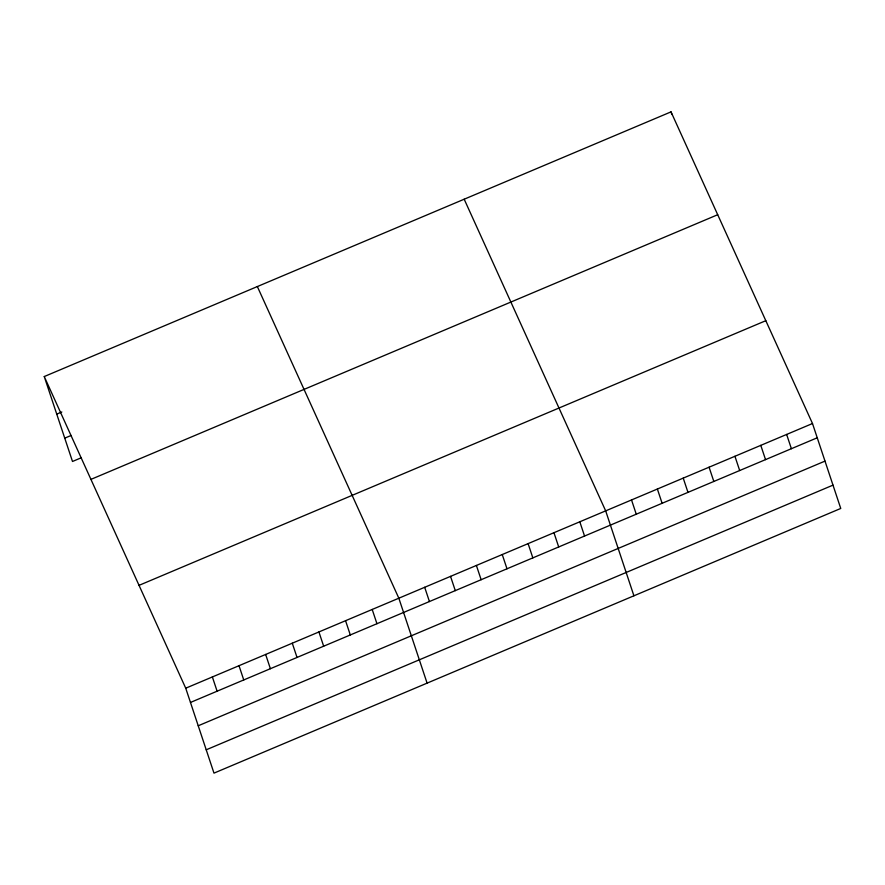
<?xml version="1.0" encoding="UTF-8"?>
<svg xmlns="http://www.w3.org/2000/svg" width="885" height="885" viewBox="0 0 885 885"><rect width="100%" height="100%" fill="white"/><g stroke="black" fill="none" stroke-linecap="round" stroke-linejoin="round"><path stroke-width="1.33" d="M44.25 376.545L671.018 111.875L812.496 423.528L840.75 508.455L213.982 773.125L185.728 688.198L44.25 376.545L72.504 461.472L81.376 457.722M56.751 414.125L61.828 411.979M64.749 438.152L71.088 435.475M90.945 479.382L717.702 214.723M139.045 585.35L765.813 320.691M185.728 688.198L812.496 423.528M190.474 702.447L817.242 437.787M198.229 725.777L824.997 461.107M206.227 749.805L832.995 485.135M464.183 199.214L605.672 510.866L633.914 595.793M257.347 286.552L398.836 598.205L427.09 683.131M786.643 434.447L791.389 448.706M671.018 111.875L671.881 114.475M760.79 445.365L765.536 459.625M734.937 456.284L739.683 470.543M709.084 467.203L713.83 481.462M683.231 478.121L687.977 492.381M657.378 489.04L662.113 503.288M631.525 499.948L636.26 514.207M579.808 521.785L584.554 536.044M553.955 532.704L558.701 546.963M528.102 543.622L532.847 557.882M502.249 554.541L506.994 568.801M476.395 565.46L481.141 579.719M450.542 576.378L455.288 590.627M424.689 587.297L429.435 601.546M372.198 609.455L376.944 623.715M345.559 620.706L350.305 634.965M318.921 631.956L323.667 646.216M292.282 643.207L297.028 657.455M265.644 654.446L270.39 668.706M239.005 665.697L243.751 679.957M212.367 676.948L217.113 691.207"/></g></svg>
